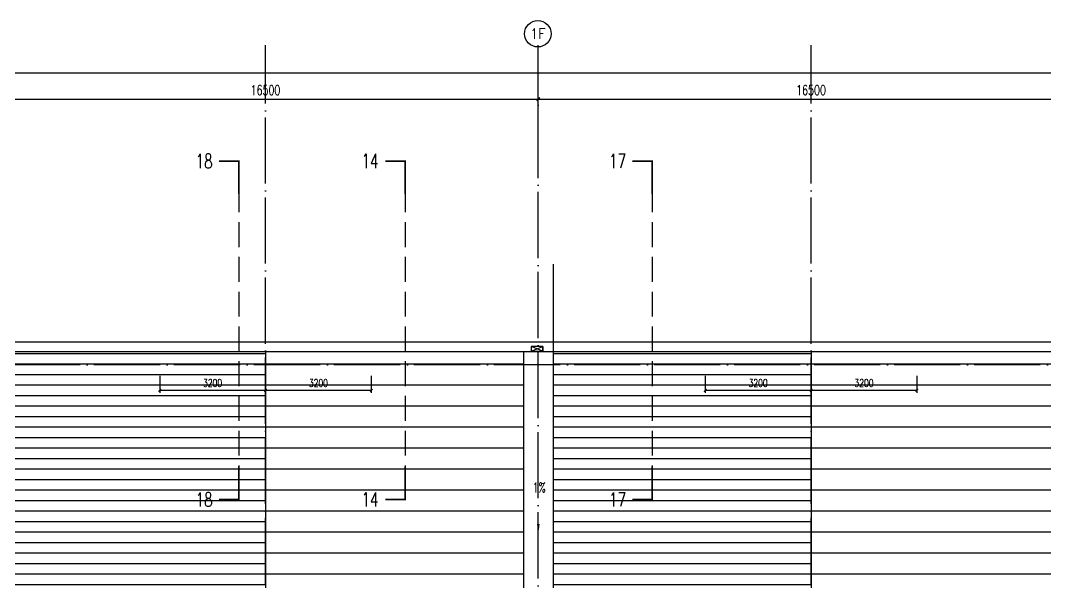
# Model space of a CAD drawing. Extents: x -1313754 to 847533, y 489853 to 941203.
# Drawn here: x 273886 to 304885, y 825243 to 842226 of the extents above; entities that cross this region are included whole.
import ezdxf
from ezdxf.enums import TextEntityAlignment as Align

# ---------------------------------------------------------------- set-up
doc = ezdxf.new("R2010")
doc.units = 0
doc.header["$LTSCALE"] = 1000
doc.header["$MEASUREMENT"] = 0
doc.linetypes.add('DASH', pattern=[0.35, 0.25, -0.1])
doc.linetypes.add('DOTE', pattern=[2.42, 2, -0.2, 0.02, -0.2])
doc.layers.get('Defpoints').update_dxf_attribs({"color": 210})
for name, color, linetype in [('A-AXIS-D', 1, 'Continuous'), ('A-AXIS-DOTE', 14, 'DOTE'), ('A-AXIS-DP', 126, 'Continuous'), ('A-AXIS-SYMB', 3, 'Continuous'), ('A-HATCH-2', 251, 'Continuous'), ('A-LIN-V', 9, 'Continuous'), ('A-SFCE', 30, 'Continuous'), ('AS-WALL', 40, 'Continuous'), ('DIM_SYMB', 3, 'Continuous'), ('PUB_TEXT', 7, 'Continuous'), ('虹吸溢流', 3, 'Continuous'), ('虹吸雨水斗', 6, 'Continuous'), ('虹吸雨水标注XT', 7, 'Continuous')]:
    doc.layers.add(name, color=color, linetype=linetype)
doc.layers.add('A-加建区域', color=47, linetype='Continuous', plot=False)
doc.styles.add('_TCH_AXIS', font='COMPLEX', dxfattribs={"bigfont": 'GBCBIG'})
doc.styles.add('_TCH_DIM', font='SIMPLEX', dxfattribs={"bigfont": 'GBCBIG'})
doc.styles.add('_TCH_DIM_T3', font='SIMPLEX', dxfattribs={"width": 0.705882, "bigfont": 'GBCBIG'})
doc.styles.add('_TCH_LABEL', font='COMPLEX', dxfattribs={"bigfont": 'GBCBIG'})
doc.dimstyles.new('_TCH_ARCH&&100', dxfattribs={"dimtxt": 297.5, "dimasz": 100, "dimexe": 100, "dimexo": 100, "dimgap": 126.25, "dimtad": 1, "dimdec": 0, "dimzin": 0, "dimdsep": 46, "dimtxsty": '_TCH_DIM_T3', "dimblk": 'ARCHTICK', "dimcen": 0.09, "dimclrt": 7, "dimazin": 2, "dimtfac": 1, "dimtdec": 0, "dimtix": 1, "dimtmove": 2, "dimatfit": 3, "dimfxl": 0, "dimtolj": 1, "dimtzin": 0, "dimarcsym": 0})
doc.dimstyles.new('_TCH_ARCH&&80', dxfattribs={"dimtxt": 238, "dimasz": 80, "dimexe": 80, "dimexo": 80, "dimgap": 101, "dimtad": 1, "dimdec": 0, "dimzin": 0, "dimdsep": 46, "dimtxsty": '_TCH_DIM_T3', "dimblk": 'ARCHTICK', "dimcen": 0.09, "dimclrt": 7, "dimazin": 2, "dimtfac": 1, "dimtdec": 0, "dimtix": 1, "dimtmove": 2, "dimatfit": 3, "dimfxl": 0, "dimtolj": 1, "dimtzin": 0, "dimarcsym": 0})
pattern_1 = [(180, (-500100, 0), (-6e-14, -635), [])]
pattern_2 = [(180, (-500100, 0), (-3e-14, -317.5), [])]

# ---------------------------------------------------------------- blocks, each defined once
blk = doc.blocks.new('rrrrrrrrrrrrrrrrrrrrr')
at = {"layer": 'A-HATCH-2'}
h = blk.add_hatch(dxfattribs=at)
h.set_pattern_fill('ANSI31', color=256, scale=200, angle=135)
h.set_pattern_definition(pattern_2)
h.paths.add_polyline_path([(-226604.2, 832220), (-218804.2, 832220), (-218804.2, 830430), (-218859, 746374.3), (-218804.2, 741420), (-226604.2, 741420)])
h = blk.add_hatch(dxfattribs=at)
h.set_pattern_fill('ANSI31', color=256, scale=400, angle=135)
h.set_pattern_definition(pattern_1)
h.paths.add_polyline_path([(-211004.2, 832220), (-218804.2, 832220), (-218804.2, 830430), (-218749.4, 746374.3), (-218804.2, 741420), (-211004.2, 741420)])
h = blk.add_hatch(dxfattribs=at)
h.set_pattern_fill('ANSI31', color=256, scale=200, angle=135)
h.set_pattern_definition(pattern_2)
h.paths.add_polyline_path([(-210104.2, 832220), (-202304.2, 832220), (-202304.2, 830430), (-202359, 746374.3), (-202304.2, 741420), (-210104.2, 741420)])
h = blk.add_hatch(dxfattribs=at)
h.set_pattern_fill('ANSI31', color=256, scale=400, angle=135)
h.set_pattern_definition(pattern_1)
h.paths.add_polyline_path([(-194504.2, 832220), (-202304.2, 832220), (-202304.2, 830430), (-202249.4, 746374.3), (-202304.2, 741420), (-194504.2, 741420)])
at = {"layer": 'A-LIN-V'}
for points in [[(-210104.2, 834858.4), (-210104.2, 744058.4)], [(-211004.2, 832220), (-211004.2, 741420)]]:
    blk.add_lwpolyline(points, dxfattribs=at)
at = {"layer": 'A-SFCE'}
for p, q in [((-230998, 832220), (-144154.2, 832220)), ((-218804.2, 832220), (-218804.2, 741420)), ((-202304.2, 832220), (-202304.2, 741420))]:
    blk.add_line(p, q, dxfattribs=at)
blk.add_lwpolyline([(-254054.1, 759320), (-254654.2, 759320), (-254654.2, 760283.3), (-231216.1, 832520), (-144154.2, 832520)], dxfattribs=at)
blk = doc.blocks.new('_ArchTick')
at = {"color": 0, "linetype": 'ByBlock', "const_width": 0.4}
blk.add_lwpolyline([(-0.5, -0.5), (0.5, 0.5)], dxfattribs=at)
blk = doc.blocks.new('*D1252')
at = {"layer": 'A-AXIS-D', "color": 0, "lineweight": -2}
for p, q in [((-6218, 34220), (-6218, 35127)), ((10282, 34220), (10282, 35127)), ((-6218, 35027), (10282, 35027))]:
    blk.add_line(p, q, dxfattribs=at)
at = {"layer": 'Defpoints', "color": 0}
for p in [(10282, 35027), (-6218, 34120), (10282, 34120)]:
    blk.add_point(p, dxfattribs=at)
at = {"layer": 'A-AXIS-D', "color": 0, "lineweight": -2, "xscale": 100, "yscale": 100, "zscale": 100, "rotation": 180}
blk.add_blockref('_ArchTick', (-6218, 35027), dxfattribs=at)
at = {"layer": 'A-AXIS-D', "color": 0, "lineweight": -2, "xscale": 100, "yscale": 100, "zscale": 100}
blk.add_blockref('_ArchTick', (10282, 35027), dxfattribs=at)
at = {"layer": 'A-AXIS-D', "color": 7, "insert": (2032, 35302), "char_height": 297.5, "attachment_point": 5, "style": '_TCH_DIM_T3'}
blk.add_mtext('\\A1;16500', dxfattribs=at)
blk = doc.blocks.new('*D1253')
at = {"layer": 'A-AXIS-D', "color": 0, "lineweight": -2}
for p, q in [((10282, 34220), (10282, 35127)), ((26782, 34220), (26782, 35127)), ((10282, 35027), (26782, 35027))]:
    blk.add_line(p, q, dxfattribs=at)
at = {"layer": 'Defpoints', "color": 0}
for p in [(26782, 35027), (10282, 34120), (26782, 34120)]:
    blk.add_point(p, dxfattribs=at)
at = {"layer": 'A-AXIS-D', "color": 0, "lineweight": -2, "xscale": 100, "yscale": 100, "zscale": 100, "rotation": 180}
blk.add_blockref('_ArchTick', (10282, 35027), dxfattribs=at)
at = {"layer": 'A-AXIS-D', "color": 0, "lineweight": -2, "xscale": 100, "yscale": 100, "zscale": 100}
blk.add_blockref('_ArchTick', (26782, 35027), dxfattribs=at)
at = {"layer": 'A-AXIS-D', "color": 7, "insert": (18532, 35302), "char_height": 297.5, "attachment_point": 5, "style": '_TCH_DIM_T3'}
blk.add_mtext('\\A1;16500', dxfattribs=at)
blk = doc.blocks.new('*D1363')
at = {"layer": 'A-AXIS-D', "color": 0, "lineweight": -2}
for p, q in [((-33818, 34320), (-33818, 35927)), ((-33818, 35827), (92682, 35827)), ((92682, 34320), (92682, 35927))]:
    blk.add_line(p, q, dxfattribs=at)
at = {"layer": 'Defpoints', "color": 0}
for p in [(92682, 35827), (-33818, 34220), (92682, 34220)]:
    blk.add_point(p, dxfattribs=at)
at = {"layer": 'A-AXIS-D', "color": 0, "lineweight": -2, "xscale": 100, "yscale": 100, "zscale": 100, "rotation": 180}
blk.add_blockref('_ArchTick', (-33818, 35827), dxfattribs=at)
at = {"layer": 'A-AXIS-D', "color": 0, "lineweight": -2, "xscale": 100, "yscale": 100, "zscale": 100}
blk.add_blockref('_ArchTick', (92682, 35827), dxfattribs=at)
at = {"layer": 'A-AXIS-D', "color": 7, "insert": (29432, 36102), "char_height": 297.5, "attachment_point": 5, "style": '_TCH_DIM_T3'}
blk.add_mtext('\\A1;126500', dxfattribs=at)
blk = doc.blocks.new('*D1496')
at = {"layer": 'A-AXIS-DP', "color": 0, "lineweight": -2}
for p, q in [((18532, 26670), (18532, 26150)), ((21732, 26670), (21732, 26150)), ((18532, 26230), (21732, 26230))]:
    blk.add_line(p, q, dxfattribs=at)
at = {"layer": 'Defpoints', "color": 0}
for p in [(18532, 26750), (21732, 26750), (21732, 26230)]:
    blk.add_point(p, dxfattribs=at)
at = {"layer": 'A-AXIS-DP', "color": 0, "lineweight": -2, "xscale": 80, "yscale": 80, "zscale": 80, "rotation": 180}
blk.add_blockref('_ArchTick', (18532, 26230), dxfattribs=at)
at = {"layer": 'A-AXIS-DP', "color": 0, "lineweight": -2, "xscale": 80, "yscale": 80, "zscale": 80}
blk.add_blockref('_ArchTick', (21732, 26230), dxfattribs=at)
at = {"layer": 'A-AXIS-DP', "color": 7, "insert": (20132, 26450), "char_height": 238, "attachment_point": 5, "style": '_TCH_DIM_T3'}
blk.add_mtext('\\A1;3200', dxfattribs=at)
blk = doc.blocks.new('*D1497')
at = {"layer": 'A-AXIS-DP', "color": 0, "lineweight": -2}
for p, q in [((15332, 26670), (15332, 26150)), ((18532, 26670), (18532, 26150)), ((15332, 26230), (18532, 26230))]:
    blk.add_line(p, q, dxfattribs=at)
at = {"layer": 'Defpoints', "color": 0}
for p in [(15332, 26750), (18532, 26750), (18532, 26230)]:
    blk.add_point(p, dxfattribs=at)
at = {"layer": 'A-AXIS-DP', "color": 0, "lineweight": -2, "xscale": 80, "yscale": 80, "zscale": 80, "rotation": 180}
blk.add_blockref('_ArchTick', (15332, 26230), dxfattribs=at)
at = {"layer": 'A-AXIS-DP', "color": 0, "lineweight": -2, "xscale": 80, "yscale": 80, "zscale": 80}
blk.add_blockref('_ArchTick', (18532, 26230), dxfattribs=at)
at = {"layer": 'A-AXIS-DP', "color": 7, "insert": (16932, 26450), "char_height": 238, "attachment_point": 5, "style": '_TCH_DIM_T3'}
blk.add_mtext('\\A1;3200', dxfattribs=at)
blk = doc.blocks.new('*D1498')
at = {"layer": 'A-AXIS-DP', "color": 0, "lineweight": -2}
for p, q in [((2032, 26670), (2032, 26150)), ((5232, 26670), (5232, 26150)), ((2032, 26230), (5232, 26230))]:
    blk.add_line(p, q, dxfattribs=at)
at = {"layer": 'Defpoints', "color": 0}
for p in [(2032, 26750), (5232, 26750), (5232, 26230)]:
    blk.add_point(p, dxfattribs=at)
at = {"layer": 'A-AXIS-DP', "color": 0, "lineweight": -2, "xscale": 80, "yscale": 80, "zscale": 80, "rotation": 180}
blk.add_blockref('_ArchTick', (2032, 26230), dxfattribs=at)
at = {"layer": 'A-AXIS-DP', "color": 0, "lineweight": -2, "xscale": 80, "yscale": 80, "zscale": 80}
blk.add_blockref('_ArchTick', (5232, 26230), dxfattribs=at)
at = {"layer": 'A-AXIS-DP', "color": 7, "insert": (3632, 26450), "char_height": 238, "attachment_point": 5, "style": '_TCH_DIM_T3'}
blk.add_mtext('\\A1;3200', dxfattribs=at)
blk = doc.blocks.new('*D1499')
at = {"layer": 'A-AXIS-DP', "color": 0, "lineweight": -2}
for p, q in [((-1168, 26670), (-1168, 26150)), ((2032, 26670), (2032, 26150)), ((-1168, 26230), (2032, 26230))]:
    blk.add_line(p, q, dxfattribs=at)
at = {"layer": 'Defpoints', "color": 0}
for p in [(-1168, 26750), (2032, 26750), (2032, 26230)]:
    blk.add_point(p, dxfattribs=at)
at = {"layer": 'A-AXIS-DP', "color": 0, "lineweight": -2, "xscale": 80, "yscale": 80, "zscale": 80, "rotation": 180}
blk.add_blockref('_ArchTick', (-1168, 26230), dxfattribs=at)
at = {"layer": 'A-AXIS-DP', "color": 0, "lineweight": -2, "xscale": 80, "yscale": 80, "zscale": 80}
blk.add_blockref('_ArchTick', (2032, 26230), dxfattribs=at)
at = {"layer": 'A-AXIS-DP', "color": 7, "insert": (432, 26450), "char_height": 238, "attachment_point": 5, "style": '_TCH_DIM_T3'}
blk.add_mtext('\\A1;3200', dxfattribs=at)
blk = doc.blocks.new('溢流口')
at = {"layer": '虹吸雨水标注XT'}
for p, q in [((-250, 98), (250, -98)), ((250, 98), (-250, -98)), ((250, -98), (250, 98))]:
    blk.add_line(p, q, dxfattribs=at)
blk.add_lwpolyline([(-250, 98), (250, 98), (250, -98), (-250, -98)], close=True, dxfattribs=at)
blk = doc.blocks.new('w4234233')
at = {"layer": 'A-AXIS-SYMB'}
for points in [[(355546, 826830, 0, 0, 0), (355546, 825680, 0, 80, 0), (355546, 825980, 0, 0, 0)], [(355546, 818810, 0, 0, 0), (355546, 819960, 0, 80, 0), (355546, 819660, 0, 0, 0)]]:
    blk.add_lwpolyline(points, format="xyseb", dxfattribs=at)
at = {"layer": 'PUB_TEXT', "style": '_TCH_DIM', "width": 0.705882}
for p in [(355376, 826935), (355376, 818407)]:
    blk.add_text('1%%%', height=297.5, dxfattribs=at).set_placement(p)
blk = doc.blocks.new('21321423')
at = {"layer": 'A-加建区域'}
blk.add_blockref('w4234233', (-66000, 1030), dxfattribs=at)
at = {"layer": '虹吸溢流', "ltscale": 200, "xscale": -0.70754716981, "yscale": 0.70754716981, "zscale": 0.70754716981, "rotation": 180}
blk.add_blockref('溢流口', (289510, 832301), dxfattribs=at)
blk = doc.blocks.new('dote')
at = {"layer": 'A-AXIS-D'}
blk.add_circle((10267.3, 37006.1), 400, dxfattribs=at)
at = {"layer": 'A-AXIS-DOTE'}
for p, q in [((2032.2, -69160), (2032.2, 36662.3)), ((10282.2, -68993.9), (10282.2, 36662.3)), ((18532.2, -69160), (18532.2, 36662.3)), ((76282.2, 27000), (-41310, 27000))]:
    blk.add_line(p, q, dxfattribs=at)
at = {"layer": 'DIM_SYMB', "linetype": 'DASH', "ltscale": 3}
for p, q in [((1226.4, 32360), (1226.4, 23730)), ((6256.4, 32360), (6256.4, 23730)), ((13726.4, 32360), (13726.4, 23730))]:
    blk.add_line(p, q, dxfattribs=at)
at = {"layer": 'DIM_SYMB', "const_width": 50}
for points in [[(626.4, 33160), (1226.4, 33160), (1226.4, 32160)], [(5656.4, 33160), (6256.4, 33160), (6256.4, 32160)], [(13126.4, 33160), (13726.4, 33160), (13726.4, 32160)], [(1226.4, 23930), (1226.4, 22930), (626.4, 22930)], [(6256.4, 23930), (6256.4, 22930), (5656.4, 22930)], [(13726.4, 23930), (13726.4, 22930), (13126.4, 22930)]]:
    blk.add_lwpolyline(points, dxfattribs=at)
at = {"layer": 'PUB_TEXT', "style": '_TCH_AXIS'}
blk.add_text('1F', height=314.07, dxfattribs=at).set_placement((10035.5, 36849.1), (10499.1, 36849.1), align=Align.FIT)
at = {"layer": 'PUB_TEXT', "style": '_TCH_LABEL', "width": 0.705882}
for s, p in [('18', (-80.8, 32947.5)), ('14', (4935, 32947.5)), ('17', (12419.2, 32947.5)), ('18', (-80.8, 22717.5)), ('14', (4935, 22717.5)), ('17', (12419.2, 22717.5))]:
    blk.add_text(s, height=425, dxfattribs=at).set_placement(p)
at = {"layer": 'A-AXIS-D'}
for base, p1, p2, picture, middle in [((92682.2, 35826.7), (-33817.8, 34220), (92682.2, 34220), '*D1363', (29432.2, 36101.7)), ((10282.2, 35026.7), (-6217.8, 34120), (10282.2, 34120), '*D1252', (2032.2, 35301.7)), ((26782.2, 35026.7), (10282.2, 34120), (26782.2, 34120), '*D1253', (18532.2, 35301.7))]:
    dim = blk.add_linear_dim(base=base, p1=p1, p2=p2, angle=0, dimstyle='_TCH_ARCH&&100', override={"dimgap": 0}, dxfattribs=at)
    dim.commit()
    dim.dimension.update_dxf_attribs({"geometry": picture, "text_midpoint": middle, "dimtype": 161})
at = {"layer": 'A-AXIS-DP'}
for p1, p2, picture, middle in [((-1167.8, 26750), (2032.2, 26750), '*D1499', (432.2, 26450)), ((2032.2, 26750), (5232.2, 26750), '*D1498', (3632.2, 26450)), ((15332.2, 26750), (18532.2, 26750), '*D1497', (16932.2, 26450)), ((18532.2, 26750), (21732.2, 26750), '*D1496', (20132.2, 26450))]:
    dim = blk.add_aligned_dim(p1=p1, p2=p2, distance=-520, dimstyle='_TCH_ARCH&&80', dxfattribs=at)
    dim.commit()
    dim.dimension.update_dxf_attribs({"geometry": picture, "text_midpoint": middle})

msp = doc.modelspace()

# ---------------------------------------------------------------- block references
msp.add_blockref('rrrrrrrrrrrrrrrrrrrrr', (500100, 0))
at = {"layer": 'AS-WALL'}
msp.add_blockref('dote', (279263.6, 804820), dxfattribs=at)
at = {"layer": '虹吸雨水斗', "linetype": 'Continuous'}
msp.add_blockref('21321423', (0, 0), dxfattribs=at)

doc.saveas('drawing.dxf')
